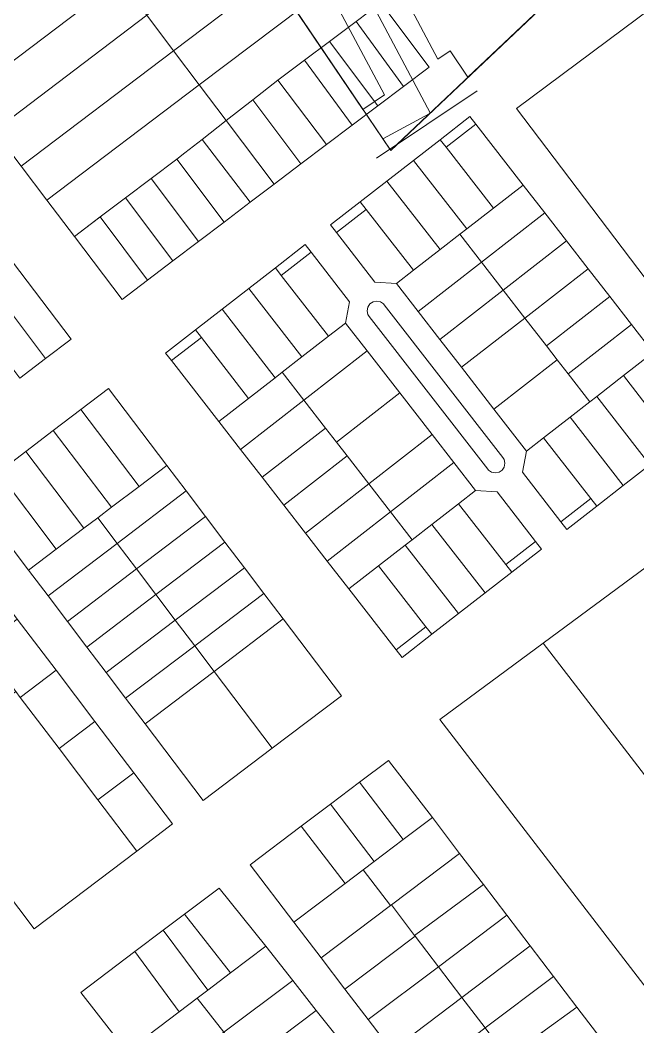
# Model space of a CAD drawing. Header units: metres. Extents: x 3873 to 16340, y -5213 to 3289.
# Drawn here: x 4514.8 to 4707.2, y 1543.7 to 1857.1 of the extents above; entities that cross this region are included whole.
import ezdxf

# ---------------------------------------------------------------- set-up
doc = ezdxf.new("R2010")
doc.units = ezdxf.units.M
for name, color, linetype, lineweight, plot in [('CONTEXTO-MANZANAS', 8, 'Continuous', 0, False), ('CONTEXTO-PARCELAS', 9, 'Continuous', 0, False), ('LIMITE-INTERVENCION', 30, 'Continuous', 0, False), ('MANZANAS-PROPUESTAS', 33, 'Continuous', 0, False), ('SECTORES', 1, 'Continuous', 0, False), ('VIA-PRIMARIA', 1, 'Continuous', 0, False), ('VIA-SECUNDARIA', 8, 'Continuous', 0, False)]:
    doc.layers.add(name, color=color, linetype=linetype, lineweight=lineweight, plot=plot)

msp = doc.modelspace()

# ---------------------------------------------------------------- linework, layer by layer
at = {"layer": 'CONTEXTO-MANZANAS'}
for points in [[(4627.13, 1862.44), (4642.13, 1842.44), (4634.16, 1836.41), (4626.16, 1830.38), (4618.19, 1824.35), (4610.22, 1818.32), (4602.22, 1812.29), (4593.88, 1805.98), (4586.44, 1800.35), (4578.32, 1794.19), (4570.35, 1788.16), (4562.38, 1782.13), (4554.41, 1776.1), (4546.53, 1770.13), (4531.72, 1789.66), (4523.13, 1801.01), (4515.1, 1811.63), (4506.75, 1822.63), (4498.38, 1833.69), (4489.25, 1845.76), (4474.25, 1865.51)], [(4710.92, 1718.62), (4702.63, 1712.18), (4694.34, 1705.74), (4685.06, 1698.53), (4683.22, 1700.9), (4671.26, 1716.3), (4672.45, 1722.92), (4662.32, 1735.95), (4652.2, 1748.98), (4645.45, 1757.67), (4638.71, 1766.36), (4631.96, 1775.04), (4625.25, 1775.53), (4613.28, 1790.93), (4611.44, 1793.3), (4620.72, 1800.51), (4629.01, 1806.95), (4637.31, 1813.39), (4645.6, 1819.83), (4654.88, 1827.04), (4656.72, 1824.67), (4671.44, 1805.72), (4678.19, 1797.03), (4684.94, 1788.34), (4691.68, 1779.65), (4698.43, 1770.97), (4705.18, 1762.28), (4711.93, 1753.59)], [(4603.54, 1787.17), (4605.39, 1784.79), (4617.35, 1769.4), (4616.16, 1762.77), (4622.9, 1754.09), (4633.03, 1741.06), (4643.15, 1728.03), (4649.9, 1719.34), (4656.64, 1710.65), (4663.36, 1710.17), (4675.32, 1694.77), (4677.16, 1692.4), (4667.88, 1685.19), (4659.59, 1678.75), (4651.3, 1672.31), (4643, 1665.86), (4633.72, 1658.66), (4631.88, 1661.03), (4617.16, 1679.98), (4610.41, 1688.67), (4603.67, 1697.35), (4596.92, 1706.04), (4590.17, 1714.73), (4583.42, 1723.41), (4576.67, 1732.1), (4561.95, 1751.05), (4560.11, 1753.42), (4569.39, 1760.63), (4577.68, 1767.07), (4585.97, 1773.51), (4594.27, 1779.96), (4603.54, 1787.17)], [(4512.47, 1781.79), (4530.69, 1757.73), (4522.72, 1751.69), (4514.75, 1745.63)], [(4628.21, 1768.46), (4665.14, 1720.92), (4665.53, 1720.25), (4665.77, 1719.1), (4665.52, 1717.89), (4664.89, 1716.96), (4663.94, 1716.32), (4662.78, 1716.08), (4661.61, 1716.31), (4660.61, 1716.99), (4660.39, 1717.23), (4623.46, 1764.78), (4623.07, 1765.46), (4622.84, 1766.59), (4623.06, 1767.75), (4623.7, 1768.73), (4624.71, 1769.4), (4625.86, 1769.62), (4626.97, 1769.4), (4627.95, 1768.74), (4628.21, 1768.46)], [(4542.34, 1742.35), (4560.47, 1718.45), (4566.51, 1710.48), (4572.55, 1702.51), (4578.59, 1694.54), (4584.63, 1686.57), (4590.68, 1678.6), (4596.72, 1670.63), (4614.84, 1646.73), (4593.33, 1630.42), (4571.81, 1614.1), (4553.69, 1638.01), (4547.65, 1645.98), (4541.6, 1653.95), (4535.56, 1661.91), (4529.52, 1669.88), (4523.48, 1677.85), (4517.44, 1685.82), (4499.31, 1709.73), (4507.92, 1716.25), (4516.53, 1722.78), (4525.13, 1729.3), (4533.74, 1735.83), (4542.34, 1742.35)], [(4677.66, 1663.1), (4709.81, 1686.91), (4719.32, 1694.23), (4741.51, 1711.31), (4759.81, 1687.54), (4767.13, 1678.03), (4774.45, 1668.52), (4781.77, 1659.01), (4789.08, 1649.5), (4796.4, 1639.99), (4814.7, 1616.22), (4792.51, 1599.14), (4783.01, 1591.82), (4750.88, 1568.01), (4718.72, 1544.23), (4645.5, 1639.32), (4677.66, 1663.1)], [(4489.75, 1702.48), (4501.83, 1686.54), (4513.92, 1670.6), (4526, 1654.67), (4538.08, 1638.73), (4550.17, 1622.79), (4562.25, 1606.85), (4551.1, 1598.38), (4519.22, 1574.23), (4481.5, 1623.98), (4446.72, 1669.85), (4478.59, 1694.02), (4489.75, 1702.48)], [(4611.41, 1612.98), (4620.47, 1619.79), (4629.53, 1626.63), (4643.16, 1608.79), (4651.66, 1597.63), (4659.07, 1587.95), (4666.35, 1578.41), (4673.63, 1568.88), (4680.91, 1559.32), (4688.19, 1549.79), (4702.75, 1530.73)], [(4630.5, 1536.35), (4623.22, 1545.91), (4615.94, 1555.45), (4608.53, 1565.13), (4600.03, 1576.29), (4586.41, 1594.13), (4602.35, 1606.13), (4611.41, 1612.98)], [(4559.38, 1573.76), (4566.03, 1578.76), (4576.82, 1586.88), (4591.28, 1568.79), (4599.69, 1558.07), (4606.97, 1548.79), (4614.5, 1539.45)], [(4548.07, 1536.04), (4533.69, 1554.38), (4550.53, 1567.1), (4559.38, 1573.76)]]:
    msp.add_lwpolyline(points, dxfattribs=at)
at = {"layer": 'CONTEXTO-PARCELAS'}
for points in [[(5433.14, 1255.28), (5367.5, 1248.71), (5355.98, 1237.96), (5237.54, 1399.27), (5138.81, 1529.45), (4985.3, 1413.03), (4669.36, 1829.58), (4872.95, 1981.11), (5433.14, 1255.28)], [(5433.14, 1255.28), (5367.5, 1248.71), (5355.98, 1237.96), (5237.54, 1399.27), (5138.81, 1529.45), (4985.3, 1413.03), (4669.36, 1829.58), (4872.95, 1981.11), (5433.14, 1255.28)], [(5433.14, 1255.28), (5367.5, 1248.71), (5355.98, 1237.96), (5237.54, 1399.27), (5138.81, 1529.45), (4985.3, 1413.03), (4669.36, 1829.58), (4872.95, 1981.11), (5433.14, 1255.28)], [(4562.57, 1847.54), (4554.22, 1858.57), (4602.6, 1895.16), (4610.88, 1884.1), (4562.57, 1847.54)], [(4562.57, 1847.54), (4554.22, 1858.57), (4602.6, 1895.16), (4610.88, 1884.1), (4562.57, 1847.54)], [(4562.57, 1847.54), (4610.88, 1884.1), (4618.88, 1873.44), (4570.6, 1836.91), (4562.57, 1847.54)], [(4562.57, 1847.54), (4610.88, 1884.1), (4618.88, 1873.44), (4570.6, 1836.91), (4562.57, 1847.54)], [(4562.57, 1847.54), (4610.88, 1884.1), (4618.88, 1873.44), (4570.6, 1836.91), (4562.57, 1847.54)], [(4505.28, 1857.69), (4513.28, 1863.66), (4521.19, 1869.66), (4528.85, 1876.01), (4536.6, 1881.85), (4545.88, 1869.57), (4498.38, 1833.69), (4489.25, 1845.76), (4497.28, 1851.73), (4505.28, 1857.69)], [(4505.28, 1857.69), (4513.28, 1863.66), (4521.19, 1869.66), (4528.85, 1876.01), (4536.6, 1881.85), (4545.88, 1869.57), (4498.38, 1833.69), (4489.25, 1845.76), (4497.28, 1851.73), (4505.28, 1857.69)], [(4618.88, 1873.44), (4627.13, 1862.44), (4619.41, 1856.66), (4611.13, 1850.44), (4603.32, 1844.6), (4595.07, 1838.41), (4587.22, 1832.29), (4578.97, 1825.82), (4570.6, 1836.91), (4618.88, 1873.44)], [(4618.88, 1873.44), (4627.13, 1862.44), (4619.41, 1856.66), (4611.13, 1850.44), (4603.32, 1844.6), (4595.07, 1838.41), (4587.22, 1832.29), (4578.97, 1825.82), (4570.6, 1836.91), (4618.88, 1873.44)], [(4506.75, 1822.63), (4498.38, 1833.69), (4545.88, 1869.57), (4554.22, 1858.57), (4506.75, 1822.63)], [(4506.75, 1822.63), (4498.38, 1833.69), (4545.88, 1869.57), (4554.22, 1858.57), (4506.75, 1822.63)], [(4619.41, 1856.66), (4627.13, 1862.44), (4642.13, 1842.44), (4634.16, 1836.41), (4619.41, 1856.66)], [(4619.41, 1856.66), (4627.13, 1862.44), (4642.13, 1842.44), (4634.16, 1836.41), (4619.41, 1856.66)], [(4515.1, 1811.63), (4506.75, 1822.63), (4554.22, 1858.57), (4562.57, 1847.54), (4515.1, 1811.63)], [(4515.1, 1811.63), (4506.75, 1822.63), (4554.22, 1858.57), (4562.57, 1847.54), (4515.1, 1811.63)], [(4626.16, 1830.38), (4611.13, 1850.44), (4619.41, 1856.66), (4634.16, 1836.41), (4626.16, 1830.38)], [(4626.16, 1830.38), (4611.13, 1850.44), (4619.41, 1856.66), (4634.16, 1836.41), (4626.16, 1830.38)], [(4626.16, 1830.38), (4611.13, 1850.44), (4619.41, 1856.66), (4634.16, 1836.41), (4626.16, 1830.38)], [(4618.19, 1824.35), (4603.32, 1844.6), (4611.13, 1850.44), (4626.16, 1830.38), (4618.19, 1824.35)], [(4618.19, 1824.35), (4603.32, 1844.6), (4611.13, 1850.44), (4626.16, 1830.38), (4618.19, 1824.35)], [(4618.19, 1824.35), (4603.32, 1844.6), (4611.13, 1850.44), (4626.16, 1830.38), (4618.19, 1824.35)], [(4523.13, 1801.01), (4515.1, 1811.63), (4562.57, 1847.54), (4570.6, 1836.91), (4523.13, 1801.01)], [(4523.13, 1801.01), (4515.1, 1811.63), (4562.57, 1847.54), (4570.6, 1836.91), (4523.13, 1801.01)], [(4523.13, 1801.01), (4515.1, 1811.63), (4562.57, 1847.54), (4570.6, 1836.91), (4523.13, 1801.01)], [(4595.07, 1838.41), (4603.32, 1844.6), (4618.19, 1824.35), (4610.22, 1818.32), (4595.07, 1838.41)], [(4595.07, 1838.41), (4603.32, 1844.6), (4618.19, 1824.35), (4610.22, 1818.32), (4595.07, 1838.41)], [(4566.13, 1815.76), (4563.6, 1813.82), (4555.63, 1807.79), (4547.66, 1801.73), (4540.97, 1796.76), (4531.72, 1789.66), (4523.13, 1801.01), (4570.6, 1836.91), (4578.97, 1825.82), (4571.5, 1819.94), (4566.13, 1815.76)], [(4566.13, 1815.76), (4563.6, 1813.82), (4555.63, 1807.79), (4547.66, 1801.73), (4540.97, 1796.76), (4531.72, 1789.66), (4523.13, 1801.01), (4570.6, 1836.91), (4578.97, 1825.82), (4571.5, 1819.94), (4566.13, 1815.76)], [(4566.13, 1815.76), (4563.6, 1813.82), (4555.63, 1807.79), (4547.66, 1801.73), (4540.97, 1796.76), (4531.72, 1789.66), (4523.13, 1801.01), (4570.6, 1836.91), (4578.97, 1825.82), (4571.5, 1819.94), (4566.13, 1815.76)], [(4587.22, 1832.29), (4595.07, 1838.41), (4610.22, 1818.32), (4602.22, 1812.29), (4587.22, 1832.29)], [(4587.22, 1832.29), (4595.07, 1838.41), (4610.22, 1818.32), (4602.22, 1812.29), (4587.22, 1832.29)], [(4578.97, 1825.82), (4587.22, 1832.29), (4602.22, 1812.29), (4593.88, 1805.98), (4578.97, 1825.82)], [(4578.97, 1825.82), (4587.22, 1832.29), (4602.22, 1812.29), (4593.88, 1805.98), (4578.97, 1825.82)], [(4586.44, 1800.35), (4571.5, 1819.94), (4578.97, 1825.82), (4593.88, 1805.98), (4586.44, 1800.35)], [(4586.44, 1800.35), (4571.5, 1819.94), (4578.97, 1825.82), (4593.88, 1805.98), (4586.44, 1800.35)], [(4671.44, 1805.72), (4662.16, 1798.51), (4647.44, 1817.46), (4656.72, 1824.67), (4671.44, 1805.72)], [(4671.44, 1805.72), (4662.16, 1798.51), (4647.44, 1817.46), (4656.72, 1824.67), (4671.44, 1805.72)], [(4578.32, 1794.19), (4563.6, 1813.82), (4566.13, 1815.76), (4571.5, 1819.94), (4586.44, 1800.35), (4578.32, 1794.19)], [(4578.32, 1794.19), (4563.6, 1813.82), (4566.13, 1815.76), (4571.5, 1819.94), (4586.44, 1800.35), (4578.32, 1794.19)], [(4578.32, 1794.19), (4563.6, 1813.82), (4566.13, 1815.76), (4571.5, 1819.94), (4586.44, 1800.35), (4578.32, 1794.19)], [(4645.6, 1819.83), (4647.44, 1817.46), (4662.16, 1798.51), (4653.87, 1792.07), (4637.31, 1813.39), (4645.6, 1819.83)], [(4645.6, 1819.83), (4647.44, 1817.46), (4662.16, 1798.51), (4653.87, 1792.07), (4637.31, 1813.39), (4645.6, 1819.83)], [(4555.63, 1807.79), (4563.6, 1813.82), (4578.32, 1794.19), (4570.35, 1788.16), (4555.63, 1807.79)], [(4555.63, 1807.79), (4563.6, 1813.82), (4578.32, 1794.19), (4570.35, 1788.16), (4555.63, 1807.79)], [(4637.31, 1813.39), (4653.87, 1792.07), (4651.7, 1790.38), (4645.58, 1785.63), (4629.01, 1806.95), (4637.31, 1813.39)], [(4637.31, 1813.39), (4653.87, 1792.07), (4651.7, 1790.38), (4645.58, 1785.63), (4629.01, 1806.95), (4637.31, 1813.39)], [(4637.31, 1813.39), (4653.87, 1792.07), (4651.7, 1790.38), (4645.58, 1785.63), (4629.01, 1806.95), (4637.31, 1813.39)], [(4547.66, 1801.73), (4555.63, 1807.79), (4570.35, 1788.16), (4562.38, 1782.13), (4547.66, 1801.73)], [(4547.66, 1801.73), (4555.63, 1807.79), (4570.35, 1788.16), (4562.38, 1782.13), (4547.66, 1801.73)], [(4547.66, 1801.73), (4555.63, 1807.79), (4570.35, 1788.16), (4562.38, 1782.13), (4547.66, 1801.73)], [(4629.01, 1806.95), (4645.58, 1785.63), (4637.29, 1779.18), (4622.56, 1798.14), (4620.72, 1800.51), (4629.01, 1806.95)], [(4629.01, 1806.95), (4645.58, 1785.63), (4637.29, 1779.18), (4622.56, 1798.14), (4620.72, 1800.51), (4629.01, 1806.95)], [(4629.01, 1806.95), (4645.58, 1785.63), (4637.29, 1779.18), (4622.56, 1798.14), (4620.72, 1800.51), (4629.01, 1806.95)], [(4678.19, 1797.03), (4658.45, 1781.69), (4651.7, 1790.38), (4653.87, 1792.07), (4662.16, 1798.51), (4671.44, 1805.72), (4678.19, 1797.03)], [(4678.19, 1797.03), (4658.45, 1781.69), (4651.7, 1790.38), (4653.87, 1792.07), (4662.16, 1798.51), (4671.44, 1805.72), (4678.19, 1797.03)], [(4539.75, 1795.82), (4547.66, 1801.73), (4562.38, 1782.13), (4554.41, 1776.1), (4539.75, 1795.82)], [(4539.75, 1795.82), (4547.66, 1801.73), (4562.38, 1782.13), (4554.41, 1776.1), (4539.75, 1795.82)], [(4531.72, 1789.66), (4539.75, 1795.82), (4554.41, 1776.1), (4546.53, 1770.13), (4531.72, 1789.66)], [(4531.72, 1789.66), (4539.75, 1795.82), (4554.41, 1776.1), (4546.53, 1770.13), (4531.72, 1789.66)], [(4531.72, 1789.66), (4539.75, 1795.82), (4554.41, 1776.1), (4546.53, 1770.13), (4531.72, 1789.66)], [(4613.28, 1790.93), (4622.56, 1798.14), (4637.29, 1779.18), (4631.96, 1775.04), (4625.25, 1775.53), (4613.28, 1790.93)], [(4613.28, 1790.93), (4622.56, 1798.14), (4637.29, 1779.18), (4631.96, 1775.04), (4625.25, 1775.53), (4613.28, 1790.93)], [(4684.94, 1788.34), (4665.2, 1773.01), (4658.45, 1781.69), (4678.19, 1797.03), (4684.94, 1788.34)], [(4684.94, 1788.34), (4665.2, 1773.01), (4658.45, 1781.69), (4678.19, 1797.03), (4684.94, 1788.34)], [(4651.7, 1790.38), (4658.45, 1781.69), (4638.71, 1766.36), (4631.96, 1775.04), (4637.29, 1779.18), (4645.58, 1785.63), (4651.7, 1790.38)], [(4651.7, 1790.38), (4658.45, 1781.69), (4638.71, 1766.36), (4631.96, 1775.04), (4637.29, 1779.18), (4645.58, 1785.63), (4651.7, 1790.38)], [(4691.68, 1779.65), (4671.94, 1764.32), (4665.2, 1773.01), (4684.94, 1788.34), (4691.68, 1779.65)], [(4691.68, 1779.65), (4671.94, 1764.32), (4665.2, 1773.01), (4684.94, 1788.34), (4691.68, 1779.65)], [(4616.16, 1762.77), (4610.83, 1758.63), (4596.11, 1777.59), (4605.39, 1784.79), (4617.35, 1769.4), (4616.16, 1762.77)], [(4616.16, 1762.77), (4610.83, 1758.63), (4596.11, 1777.59), (4605.39, 1784.79), (4617.35, 1769.4), (4616.16, 1762.77)], [(4616.16, 1762.77), (4610.83, 1758.63), (4596.11, 1777.59), (4605.39, 1784.79), (4617.35, 1769.4), (4616.16, 1762.77)], [(4522.72, 1751.69), (4504.5, 1775.76), (4512.47, 1781.79), (4530.69, 1757.73), (4522.72, 1751.69)], [(4522.72, 1751.69), (4504.5, 1775.76), (4512.47, 1781.79), (4530.69, 1757.73), (4522.72, 1751.69)], [(4658.45, 1781.69), (4665.2, 1773.01), (4645.45, 1757.67), (4638.71, 1766.36), (4658.45, 1781.69)], [(4658.45, 1781.69), (4665.2, 1773.01), (4645.45, 1757.67), (4638.71, 1766.36), (4658.45, 1781.69)], [(4594.27, 1779.96), (4596.11, 1777.59), (4610.83, 1758.63), (4602.54, 1752.19), (4585.97, 1773.51), (4594.27, 1779.96)], [(4594.27, 1779.96), (4596.11, 1777.59), (4610.83, 1758.63), (4602.54, 1752.19), (4585.97, 1773.51), (4594.27, 1779.96)], [(4594.27, 1779.96), (4596.11, 1777.59), (4610.83, 1758.63), (4602.54, 1752.19), (4585.97, 1773.51), (4594.27, 1779.96)], [(4698.43, 1770.97), (4678.69, 1755.63), (4671.94, 1764.32), (4691.68, 1779.65), (4698.43, 1770.97)], [(4698.43, 1770.97), (4678.69, 1755.63), (4671.94, 1764.32), (4691.68, 1779.65), (4698.43, 1770.97)], [(4698.43, 1770.97), (4678.69, 1755.63), (4671.94, 1764.32), (4691.68, 1779.65), (4698.43, 1770.97)], [(4514.75, 1745.63), (4496.5, 1769.69), (4504.5, 1775.76), (4522.72, 1751.69), (4514.75, 1745.63)], [(4514.75, 1745.63), (4496.5, 1769.69), (4504.5, 1775.76), (4522.72, 1751.69), (4514.75, 1745.63)], [(4585.97, 1773.51), (4602.54, 1752.19), (4596.42, 1747.44), (4594.24, 1745.75), (4577.68, 1767.07), (4585.97, 1773.51)], [(4585.97, 1773.51), (4602.54, 1752.19), (4596.42, 1747.44), (4594.24, 1745.75), (4577.68, 1767.07), (4585.97, 1773.51)], [(4665.2, 1773.01), (4671.94, 1764.32), (4652.2, 1748.98), (4645.45, 1757.67), (4665.2, 1773.01)], [(4665.2, 1773.01), (4671.94, 1764.32), (4652.2, 1748.98), (4645.45, 1757.67), (4665.2, 1773.01)], [(4665.2, 1773.01), (4671.94, 1764.32), (4652.2, 1748.98), (4645.45, 1757.67), (4665.2, 1773.01)], [(4705.18, 1762.28), (4685.44, 1746.94), (4682.07, 1751.29), (4678.69, 1755.63), (4698.43, 1770.97), (4705.18, 1762.28)], [(4705.18, 1762.28), (4685.44, 1746.94), (4682.07, 1751.29), (4678.69, 1755.63), (4698.43, 1770.97), (4705.18, 1762.28)], [(4577.68, 1767.07), (4594.24, 1745.75), (4585.95, 1739.31), (4571.23, 1758.26), (4569.39, 1760.63), (4577.68, 1767.07)], [(4577.68, 1767.07), (4594.24, 1745.75), (4585.95, 1739.31), (4571.23, 1758.26), (4569.39, 1760.63), (4577.68, 1767.07)], [(4577.68, 1767.07), (4594.24, 1745.75), (4585.95, 1739.31), (4571.23, 1758.26), (4569.39, 1760.63), (4577.68, 1767.07)], [(4622.9, 1754.09), (4603.16, 1738.75), (4596.42, 1747.44), (4602.54, 1752.19), (4610.83, 1758.63), (4616.16, 1762.77), (4622.9, 1754.09)], [(4622.9, 1754.09), (4603.16, 1738.75), (4596.42, 1747.44), (4602.54, 1752.19), (4610.83, 1758.63), (4616.16, 1762.77), (4622.9, 1754.09)], [(4622.9, 1754.09), (4603.16, 1738.75), (4596.42, 1747.44), (4602.54, 1752.19), (4610.83, 1758.63), (4616.16, 1762.77), (4622.9, 1754.09)], [(4682.07, 1751.29), (4662.32, 1735.95), (4652.2, 1748.98), (4671.94, 1764.32), (4678.69, 1755.63), (4682.07, 1751.29)], [(4682.07, 1751.29), (4662.32, 1735.95), (4652.2, 1748.98), (4671.94, 1764.32), (4678.69, 1755.63), (4682.07, 1751.29)], [(4711.93, 1753.59), (4702.65, 1746.39), (4694.36, 1739.94), (4692.19, 1738.26), (4685.44, 1746.94), (4705.18, 1762.28), (4711.93, 1753.59)], [(4711.93, 1753.59), (4702.65, 1746.39), (4694.36, 1739.94), (4692.19, 1738.26), (4685.44, 1746.94), (4705.18, 1762.28), (4711.93, 1753.59)], [(4561.95, 1751.05), (4571.23, 1758.26), (4585.95, 1739.31), (4576.67, 1732.1), (4561.95, 1751.05)], [(4561.95, 1751.05), (4571.23, 1758.26), (4585.95, 1739.31), (4576.67, 1732.1), (4561.95, 1751.05)], [(4633.03, 1741.06), (4613.28, 1725.72), (4609.91, 1730.06), (4603.16, 1738.75), (4622.9, 1754.09), (4633.03, 1741.06)], [(4633.03, 1741.06), (4613.28, 1725.72), (4609.91, 1730.06), (4603.16, 1738.75), (4622.9, 1754.09), (4633.03, 1741.06)], [(4726.65, 1734.64), (4717.37, 1727.43), (4702.65, 1746.39), (4711.93, 1753.59), (4726.65, 1734.64)], [(4726.65, 1734.64), (4717.37, 1727.43), (4702.65, 1746.39), (4711.93, 1753.59), (4726.65, 1734.64)], [(4726.65, 1734.64), (4717.37, 1727.43), (4702.65, 1746.39), (4711.93, 1753.59), (4726.65, 1734.64)], [(4672.45, 1722.92), (4662.32, 1735.95), (4682.07, 1751.29), (4685.44, 1746.94), (4692.19, 1738.26), (4686.07, 1733.5), (4677.78, 1727.06), (4672.45, 1722.92)], [(4672.45, 1722.92), (4662.32, 1735.95), (4682.07, 1751.29), (4685.44, 1746.94), (4692.19, 1738.26), (4686.07, 1733.5), (4677.78, 1727.06), (4672.45, 1722.92)], [(4596.42, 1747.44), (4603.16, 1738.75), (4583.42, 1723.41), (4576.67, 1732.1), (4585.95, 1739.31), (4594.24, 1745.75), (4596.42, 1747.44)], [(4596.42, 1747.44), (4603.16, 1738.75), (4583.42, 1723.41), (4576.67, 1732.1), (4585.95, 1739.31), (4594.24, 1745.75), (4596.42, 1747.44)], [(4596.42, 1747.44), (4603.16, 1738.75), (4583.42, 1723.41), (4576.67, 1732.1), (4585.95, 1739.31), (4594.24, 1745.75), (4596.42, 1747.44)], [(4710.92, 1718.62), (4694.36, 1739.94), (4702.65, 1746.39), (4717.37, 1727.43), (4719.21, 1725.06), (4710.92, 1718.62)], [(4710.92, 1718.62), (4694.36, 1739.94), (4702.65, 1746.39), (4717.37, 1727.43), (4719.21, 1725.06), (4710.92, 1718.62)], [(4710.92, 1718.62), (4694.36, 1739.94), (4702.65, 1746.39), (4717.37, 1727.43), (4719.21, 1725.06), (4710.92, 1718.62)], [(4542.34, 1742.35), (4560.47, 1718.45), (4551.86, 1711.92), (4533.74, 1735.83), (4542.34, 1742.35)], [(4542.34, 1742.35), (4560.47, 1718.45), (4551.86, 1711.92), (4533.74, 1735.83), (4542.34, 1742.35)], [(4643.15, 1728.03), (4623.41, 1712.69), (4616.66, 1721.38), (4613.28, 1725.72), (4633.03, 1741.06), (4643.15, 1728.03)], [(4643.15, 1728.03), (4623.41, 1712.69), (4616.66, 1721.38), (4613.28, 1725.72), (4633.03, 1741.06), (4643.15, 1728.03)], [(4643.15, 1728.03), (4623.41, 1712.69), (4616.66, 1721.38), (4613.28, 1725.72), (4633.03, 1741.06), (4643.15, 1728.03)], [(4702.63, 1712.18), (4686.07, 1733.5), (4692.19, 1738.26), (4694.36, 1739.94), (4710.92, 1718.62), (4702.63, 1712.18)], [(4702.63, 1712.18), (4686.07, 1733.5), (4692.19, 1738.26), (4694.36, 1739.94), (4710.92, 1718.62), (4702.63, 1712.18)], [(4702.63, 1712.18), (4686.07, 1733.5), (4692.19, 1738.26), (4694.36, 1739.94), (4710.92, 1718.62), (4702.63, 1712.18)], [(4603.16, 1738.75), (4609.91, 1730.06), (4590.17, 1714.73), (4583.42, 1723.41), (4603.16, 1738.75)], [(4603.16, 1738.75), (4609.91, 1730.06), (4590.17, 1714.73), (4583.42, 1723.41), (4603.16, 1738.75)], [(4603.16, 1738.75), (4609.91, 1730.06), (4590.17, 1714.73), (4583.42, 1723.41), (4603.16, 1738.75)], [(4533.74, 1735.83), (4551.86, 1711.92), (4543.26, 1705.4), (4525.13, 1729.3), (4533.74, 1735.83)], [(4533.74, 1735.83), (4551.86, 1711.92), (4543.26, 1705.4), (4525.13, 1729.3), (4533.74, 1735.83)], [(4694.34, 1705.74), (4692.5, 1708.11), (4677.78, 1727.06), (4686.07, 1733.5), (4702.63, 1712.18), (4694.34, 1705.74)], [(4694.34, 1705.74), (4692.5, 1708.11), (4677.78, 1727.06), (4686.07, 1733.5), (4702.63, 1712.18), (4694.34, 1705.74)], [(4590.17, 1714.73), (4609.91, 1730.06), (4613.28, 1725.72), (4616.66, 1721.38), (4596.92, 1706.04), (4590.17, 1714.73)], [(4590.17, 1714.73), (4609.91, 1730.06), (4613.28, 1725.72), (4616.66, 1721.38), (4596.92, 1706.04), (4590.17, 1714.73)], [(4590.17, 1714.73), (4609.91, 1730.06), (4613.28, 1725.72), (4616.66, 1721.38), (4596.92, 1706.04), (4590.17, 1714.73)], [(4525.13, 1729.3), (4543.26, 1705.4), (4538.95, 1702.13), (4534.65, 1698.87), (4516.53, 1722.78), (4525.13, 1729.3)], [(4525.13, 1729.3), (4543.26, 1705.4), (4538.95, 1702.13), (4534.65, 1698.87), (4516.53, 1722.78), (4525.13, 1729.3)], [(4649.9, 1719.34), (4630.15, 1704), (4623.41, 1712.69), (4643.15, 1728.03), (4649.9, 1719.34)], [(4649.9, 1719.34), (4630.15, 1704), (4623.41, 1712.69), (4643.15, 1728.03), (4649.9, 1719.34)], [(4692.5, 1708.11), (4683.22, 1700.9), (4671.26, 1716.3), (4672.45, 1722.92), (4677.78, 1727.06), (4692.5, 1708.11)], [(4692.5, 1708.11), (4683.22, 1700.9), (4671.26, 1716.3), (4672.45, 1722.92), (4677.78, 1727.06), (4692.5, 1708.11)], [(4692.5, 1708.11), (4683.22, 1700.9), (4671.26, 1716.3), (4672.45, 1722.92), (4677.78, 1727.06), (4692.5, 1708.11)], [(4516.53, 1722.78), (4534.65, 1698.87), (4526.04, 1692.35), (4507.92, 1716.25), (4516.53, 1722.78)], [(4516.53, 1722.78), (4534.65, 1698.87), (4526.04, 1692.35), (4507.92, 1716.25), (4516.53, 1722.78)], [(4596.92, 1706.04), (4616.66, 1721.38), (4623.41, 1712.69), (4603.67, 1697.35), (4596.92, 1706.04)], [(4596.92, 1706.04), (4616.66, 1721.38), (4623.41, 1712.69), (4603.67, 1697.35), (4596.92, 1706.04)], [(4596.92, 1706.04), (4616.66, 1721.38), (4623.41, 1712.69), (4603.67, 1697.35), (4596.92, 1706.04)], [(4566.51, 1710.48), (4544.99, 1694.16), (4538.95, 1702.13), (4543.26, 1705.4), (4551.86, 1711.92), (4560.47, 1718.45), (4566.51, 1710.48)], [(4566.51, 1710.48), (4544.99, 1694.16), (4538.95, 1702.13), (4543.26, 1705.4), (4551.86, 1711.92), (4560.47, 1718.45), (4566.51, 1710.48)], [(4656.64, 1710.65), (4651.31, 1706.51), (4643.02, 1700.07), (4636.9, 1695.32), (4630.15, 1704), (4649.9, 1719.34), (4656.64, 1710.65)], [(4656.64, 1710.65), (4651.31, 1706.51), (4643.02, 1700.07), (4636.9, 1695.32), (4630.15, 1704), (4649.9, 1719.34), (4656.64, 1710.65)], [(4656.64, 1710.65), (4651.31, 1706.51), (4643.02, 1700.07), (4636.9, 1695.32), (4630.15, 1704), (4649.9, 1719.34), (4656.64, 1710.65)], [(4507.92, 1716.25), (4526.04, 1692.35), (4517.44, 1685.82), (4499.31, 1709.73), (4507.92, 1716.25)], [(4507.92, 1716.25), (4526.04, 1692.35), (4517.44, 1685.82), (4499.31, 1709.73), (4507.92, 1716.25)], [(4603.67, 1697.35), (4623.41, 1712.69), (4630.15, 1704), (4610.41, 1688.67), (4603.67, 1697.35)], [(4603.67, 1697.35), (4623.41, 1712.69), (4630.15, 1704), (4610.41, 1688.67), (4603.67, 1697.35)], [(4603.67, 1697.35), (4623.41, 1712.69), (4630.15, 1704), (4610.41, 1688.67), (4603.67, 1697.35)], [(4572.55, 1702.51), (4551.04, 1686.2), (4544.99, 1694.16), (4566.51, 1710.48), (4572.55, 1702.51)], [(4572.55, 1702.51), (4551.04, 1686.2), (4544.99, 1694.16), (4566.51, 1710.48), (4572.55, 1702.51)], [(4675.32, 1694.77), (4666.04, 1687.56), (4651.31, 1706.51), (4656.64, 1710.65), (4663.36, 1710.17), (4675.32, 1694.77)], [(4675.32, 1694.77), (4666.04, 1687.56), (4651.31, 1706.51), (4656.64, 1710.65), (4663.36, 1710.17), (4675.32, 1694.77)], [(4659.59, 1678.75), (4643.02, 1700.07), (4651.31, 1706.51), (4666.04, 1687.56), (4667.88, 1685.19), (4659.59, 1678.75)], [(4659.59, 1678.75), (4643.02, 1700.07), (4651.31, 1706.51), (4666.04, 1687.56), (4667.88, 1685.19), (4659.59, 1678.75)], [(4659.59, 1678.75), (4643.02, 1700.07), (4651.31, 1706.51), (4666.04, 1687.56), (4667.88, 1685.19), (4659.59, 1678.75)], [(4544.99, 1694.16), (4523.48, 1677.85), (4517.44, 1685.82), (4526.04, 1692.35), (4534.65, 1698.87), (4538.95, 1702.13), (4544.99, 1694.16)], [(4544.99, 1694.16), (4523.48, 1677.85), (4517.44, 1685.82), (4526.04, 1692.35), (4534.65, 1698.87), (4538.95, 1702.13), (4544.99, 1694.16)], [(4578.59, 1694.54), (4557.08, 1678.23), (4551.04, 1686.2), (4572.55, 1702.51), (4578.59, 1694.54)], [(4578.59, 1694.54), (4557.08, 1678.23), (4551.04, 1686.2), (4572.55, 1702.51), (4578.59, 1694.54)], [(4630.15, 1704), (4636.9, 1695.32), (4634.73, 1693.63), (4626.44, 1687.19), (4617.16, 1679.98), (4610.41, 1688.67), (4630.15, 1704)], [(4630.15, 1704), (4636.9, 1695.32), (4634.73, 1693.63), (4626.44, 1687.19), (4617.16, 1679.98), (4610.41, 1688.67), (4630.15, 1704)], [(4651.3, 1672.31), (4634.73, 1693.63), (4636.9, 1695.32), (4643.02, 1700.07), (4659.59, 1678.75), (4651.3, 1672.31)], [(4651.3, 1672.31), (4634.73, 1693.63), (4636.9, 1695.32), (4643.02, 1700.07), (4659.59, 1678.75), (4651.3, 1672.31)], [(4551.04, 1686.2), (4529.52, 1669.88), (4523.48, 1677.85), (4544.99, 1694.16), (4551.04, 1686.2)], [(4551.04, 1686.2), (4529.52, 1669.88), (4523.48, 1677.85), (4544.99, 1694.16), (4551.04, 1686.2)], [(4584.63, 1686.57), (4563.12, 1670.26), (4557.08, 1678.23), (4578.59, 1694.54), (4584.63, 1686.57)], [(4584.63, 1686.57), (4563.12, 1670.26), (4557.08, 1678.23), (4578.59, 1694.54), (4584.63, 1686.57)], [(4643, 1665.86), (4641.16, 1668.23), (4626.44, 1687.19), (4634.73, 1693.63), (4651.3, 1672.31), (4643, 1665.86)], [(4643, 1665.86), (4641.16, 1668.23), (4626.44, 1687.19), (4634.73, 1693.63), (4651.3, 1672.31), (4643, 1665.86)], [(4557.08, 1678.23), (4535.56, 1661.91), (4529.52, 1669.88), (4551.04, 1686.2), (4557.08, 1678.23)], [(4557.08, 1678.23), (4535.56, 1661.91), (4529.52, 1669.88), (4551.04, 1686.2), (4557.08, 1678.23)], [(4590.68, 1678.6), (4569.16, 1662.29), (4563.12, 1670.26), (4584.63, 1686.57), (4590.68, 1678.6)], [(4590.68, 1678.6), (4569.16, 1662.29), (4563.12, 1670.26), (4584.63, 1686.57), (4590.68, 1678.6)], [(4641.16, 1668.23), (4631.88, 1661.03), (4617.16, 1679.98), (4626.44, 1687.19), (4641.16, 1668.23)], [(4641.16, 1668.23), (4631.88, 1661.03), (4617.16, 1679.98), (4626.44, 1687.19), (4641.16, 1668.23)], [(4677.66, 1663.1), (4709.81, 1686.91), (4728.11, 1663.14), (4764.71, 1615.6), (4783.01, 1591.82), (4750.88, 1568.01), (4677.66, 1663.1)], [(4677.66, 1663.1), (4709.81, 1686.91), (4728.11, 1663.14), (4764.71, 1615.6), (4783.01, 1591.82), (4750.88, 1568.01), (4677.66, 1663.1)], [(4563.12, 1670.26), (4541.6, 1653.95), (4535.56, 1661.91), (4557.08, 1678.23), (4563.12, 1670.26)], [(4563.12, 1670.26), (4541.6, 1653.95), (4535.56, 1661.91), (4557.08, 1678.23), (4563.12, 1670.26)], [(4596.72, 1670.63), (4575.2, 1654.32), (4569.16, 1662.29), (4590.68, 1678.6), (4596.72, 1670.63)], [(4596.72, 1670.63), (4575.2, 1654.32), (4569.16, 1662.29), (4590.68, 1678.6), (4596.72, 1670.63)], [(4513.92, 1670.6), (4526, 1654.67), (4514.84, 1646.21), (4513.44, 1648.07), (4502.76, 1662.14), (4513.92, 1670.6)], [(4513.92, 1670.6), (4526, 1654.67), (4514.84, 1646.21), (4513.44, 1648.07), (4502.76, 1662.14), (4513.92, 1670.6)], [(4596.72, 1670.63), (4614.84, 1646.73), (4593.33, 1630.42), (4575.2, 1654.32), (4596.72, 1670.63)], [(4596.72, 1670.63), (4614.84, 1646.73), (4593.33, 1630.42), (4575.2, 1654.32), (4596.72, 1670.63)], [(4569.16, 1662.29), (4547.65, 1645.98), (4541.6, 1653.95), (4563.12, 1670.26), (4569.16, 1662.29)], [(4569.16, 1662.29), (4547.65, 1645.98), (4541.6, 1653.95), (4563.12, 1670.26), (4569.16, 1662.29)], [(4575.2, 1654.32), (4553.69, 1638.01), (4547.65, 1645.98), (4569.16, 1662.29), (4575.2, 1654.32)], [(4575.2, 1654.32), (4553.69, 1638.01), (4547.65, 1645.98), (4569.16, 1662.29), (4575.2, 1654.32)], [(4718.72, 1544.23), (4645.5, 1639.32), (4677.66, 1663.1), (4750.88, 1568.01), (4718.72, 1544.23)], [(4718.72, 1544.23), (4645.5, 1639.32), (4677.66, 1663.1), (4750.88, 1568.01), (4718.72, 1544.23)], [(4526, 1654.67), (4538.08, 1638.73), (4526.93, 1630.27), (4514.84, 1646.21), (4526, 1654.67)], [(4526, 1654.67), (4538.08, 1638.73), (4526.93, 1630.27), (4514.84, 1646.21), (4526, 1654.67)], [(4593.33, 1630.42), (4571.81, 1614.1), (4553.69, 1638.01), (4575.2, 1654.32), (4593.33, 1630.42)], [(4593.33, 1630.42), (4571.81, 1614.1), (4553.69, 1638.01), (4575.2, 1654.32), (4593.33, 1630.42)], [(4519.22, 1574.23), (4481.5, 1623.98), (4513.44, 1648.07), (4514.84, 1646.21), (4526.93, 1630.27), (4539.01, 1614.33), (4551.1, 1598.38), (4519.22, 1574.23)], [(4519.22, 1574.23), (4481.5, 1623.98), (4513.44, 1648.07), (4514.84, 1646.21), (4526.93, 1630.27), (4539.01, 1614.33), (4551.1, 1598.38), (4519.22, 1574.23)], [(4538.08, 1638.73), (4550.17, 1622.79), (4539.01, 1614.33), (4526.93, 1630.27), (4538.08, 1638.73)], [(4538.08, 1638.73), (4550.17, 1622.79), (4539.01, 1614.33), (4526.93, 1630.27), (4538.08, 1638.73)], [(4634.1, 1601.95), (4620.47, 1619.79), (4629.53, 1626.63), (4643.16, 1608.79), (4634.1, 1601.95)], [(4634.1, 1601.95), (4620.47, 1619.79), (4629.53, 1626.63), (4643.16, 1608.79), (4634.1, 1601.95)], [(4550.17, 1622.79), (4562.25, 1606.85), (4551.09, 1598.39), (4539.01, 1614.33), (4550.17, 1622.79)], [(4550.17, 1622.79), (4562.25, 1606.85), (4551.09, 1598.39), (4539.01, 1614.33), (4550.17, 1622.79)], [(4625.03, 1595.13), (4611.41, 1612.98), (4620.47, 1619.79), (4634.1, 1601.95), (4625.03, 1595.13)], [(4625.03, 1595.13), (4611.41, 1612.98), (4620.47, 1619.79), (4634.1, 1601.95), (4625.03, 1595.13)], [(4615.97, 1588.29), (4602.35, 1606.13), (4611.41, 1612.98), (4625.03, 1595.13), (4621.6, 1592.54), (4615.97, 1588.29)], [(4615.97, 1588.29), (4602.35, 1606.13), (4611.41, 1612.98), (4625.03, 1595.13), (4621.6, 1592.54), (4615.97, 1588.29)], [(4621.6, 1592.54), (4625.03, 1595.13), (4634.1, 1601.95), (4643.16, 1608.79), (4651.66, 1597.63), (4630.44, 1581.66), (4630.1, 1581.41), (4621.6, 1592.54)], [(4621.6, 1592.54), (4625.03, 1595.13), (4634.1, 1601.95), (4643.16, 1608.79), (4651.66, 1597.63), (4630.44, 1581.66), (4630.1, 1581.41), (4621.6, 1592.54)], [(4586.41, 1594.13), (4602.35, 1606.13), (4615.97, 1588.29), (4600.03, 1576.29), (4586.41, 1594.13)], [(4586.41, 1594.13), (4602.35, 1606.13), (4615.97, 1588.29), (4600.03, 1576.29), (4586.41, 1594.13)], [(4586.41, 1594.13), (4602.35, 1606.13), (4615.97, 1588.29), (4600.03, 1576.29), (4586.41, 1594.13)], [(4637.6, 1572.13), (4630.44, 1581.66), (4651.66, 1597.63), (4659.07, 1587.95), (4637.6, 1572.13)], [(4637.6, 1572.13), (4630.44, 1581.66), (4651.66, 1597.63), (4659.07, 1587.95), (4637.6, 1572.13)], [(4637.6, 1572.13), (4630.44, 1581.66), (4651.66, 1597.63), (4659.07, 1587.95), (4637.6, 1572.13)], [(4615.97, 1588.29), (4621.6, 1592.54), (4630.1, 1581.41), (4608.53, 1565.13), (4600.03, 1576.29), (4615.97, 1588.29)], [(4615.97, 1588.29), (4621.6, 1592.54), (4630.1, 1581.41), (4608.53, 1565.13), (4600.03, 1576.29), (4615.97, 1588.29)], [(4566.03, 1578.76), (4576.82, 1586.88), (4591.28, 1568.79), (4580.35, 1560.51), (4566.03, 1578.76)], [(4566.03, 1578.76), (4576.82, 1586.88), (4591.28, 1568.79), (4580.35, 1560.51), (4566.03, 1578.76)], [(4637.78, 1571.91), (4637.6, 1572.13), (4659.07, 1587.95), (4666.35, 1578.41), (4645.07, 1562.35), (4637.78, 1571.91)], [(4637.78, 1571.91), (4637.6, 1572.13), (4659.07, 1587.95), (4666.35, 1578.41), (4645.07, 1562.35), (4637.78, 1571.91)], [(4637.78, 1571.91), (4637.6, 1572.13), (4659.07, 1587.95), (4666.35, 1578.41), (4645.07, 1562.35), (4637.78, 1571.91)], [(4615.94, 1555.45), (4608.53, 1565.13), (4630.1, 1581.41), (4630.44, 1581.66), (4637.6, 1572.13), (4637.78, 1571.91), (4615.94, 1555.45)], [(4615.94, 1555.45), (4608.53, 1565.13), (4630.1, 1581.41), (4630.44, 1581.66), (4637.6, 1572.13), (4637.78, 1571.91), (4615.94, 1555.45)], [(4559.38, 1573.76), (4566.03, 1578.76), (4580.35, 1560.51), (4573.25, 1555.13), (4559.38, 1573.76)], [(4559.38, 1573.76), (4566.03, 1578.76), (4580.35, 1560.51), (4573.25, 1555.13), (4559.38, 1573.76)], [(4645.07, 1562.35), (4666.35, 1578.41), (4673.63, 1568.88), (4652.32, 1552.82), (4645.07, 1562.35)], [(4645.07, 1562.35), (4666.35, 1578.41), (4673.63, 1568.88), (4652.32, 1552.82), (4645.07, 1562.35)], [(4564.32, 1548.35), (4550.53, 1567.1), (4559.38, 1573.76), (4573.25, 1555.13), (4569.97, 1552.63), (4564.32, 1548.35)], [(4564.32, 1548.35), (4550.53, 1567.1), (4559.38, 1573.76), (4573.25, 1555.13), (4569.97, 1552.63), (4564.32, 1548.35)], [(4615.94, 1555.45), (4637.78, 1571.91), (4645.07, 1562.35), (4623.22, 1545.91), (4615.94, 1555.45)], [(4615.94, 1555.45), (4637.78, 1571.91), (4645.07, 1562.35), (4623.22, 1545.91), (4615.94, 1555.45)], [(4548.07, 1536.04), (4533.69, 1554.38), (4550.53, 1567.1), (4564.32, 1548.35), (4548.07, 1536.04)], [(4548.07, 1536.04), (4533.69, 1554.38), (4550.53, 1567.1), (4564.32, 1548.35), (4548.07, 1536.04)], [(4548.07, 1536.04), (4533.69, 1554.38), (4550.53, 1567.1), (4564.32, 1548.35), (4548.07, 1536.04)], [(4569.97, 1552.63), (4573.25, 1555.13), (4580.35, 1560.51), (4591.28, 1568.79), (4599.69, 1558.07), (4578.22, 1542.01), (4569.97, 1552.63)], [(4569.97, 1552.63), (4573.25, 1555.13), (4580.35, 1560.51), (4591.28, 1568.79), (4599.69, 1558.07), (4578.22, 1542.01), (4569.97, 1552.63)], [(4569.97, 1552.63), (4573.25, 1555.13), (4580.35, 1560.51), (4591.28, 1568.79), (4599.69, 1558.07), (4578.22, 1542.01), (4569.97, 1552.63)], [(4659.57, 1543.32), (4652.32, 1552.82), (4673.63, 1568.88), (4680.91, 1559.32), (4659.57, 1543.32)], [(4659.57, 1543.32), (4652.32, 1552.82), (4673.63, 1568.88), (4680.91, 1559.32), (4659.57, 1543.32)], [(4659.57, 1543.32), (4652.32, 1552.82), (4673.63, 1568.88), (4680.91, 1559.32), (4659.57, 1543.32)], [(4623.22, 1545.91), (4645.07, 1562.35), (4652.32, 1552.82), (4630.5, 1536.35), (4623.22, 1545.91)], [(4623.22, 1545.91), (4645.07, 1562.35), (4652.32, 1552.82), (4630.5, 1536.35), (4623.22, 1545.91)], [(4623.22, 1545.91), (4645.07, 1562.35), (4652.32, 1552.82), (4630.5, 1536.35), (4623.22, 1545.91)], [(4578.22, 1542.01), (4599.69, 1558.07), (4606.97, 1548.79), (4585.82, 1532.82), (4585.5, 1532.6), (4578.22, 1542.01)], [(4578.22, 1542.01), (4599.69, 1558.07), (4606.97, 1548.79), (4585.82, 1532.82), (4585.5, 1532.6), (4578.22, 1542.01)], [(4666.69, 1533.82), (4659.57, 1543.32), (4680.91, 1559.32), (4688.19, 1549.79), (4677.25, 1541.88), (4666.69, 1533.82)], [(4666.69, 1533.82), (4659.57, 1543.32), (4680.91, 1559.32), (4688.19, 1549.79), (4677.25, 1541.88), (4666.69, 1533.82)], [(4666.69, 1533.82), (4659.57, 1543.32), (4680.91, 1559.32), (4688.19, 1549.79), (4677.25, 1541.88), (4666.69, 1533.82)], [(4556.25, 1525.57), (4548.07, 1536.04), (4564.32, 1548.35), (4569.97, 1552.63), (4578.22, 1542.01), (4556.25, 1525.57)], [(4556.25, 1525.57), (4548.07, 1536.04), (4564.32, 1548.35), (4569.97, 1552.63), (4578.22, 1542.01), (4556.25, 1525.57)], [(4630.5, 1536.35), (4652.32, 1552.82), (4659.57, 1543.32), (4657.69, 1541.91), (4637.69, 1526.95), (4630.5, 1536.35)], [(4630.5, 1536.35), (4652.32, 1552.82), (4659.57, 1543.32), (4657.69, 1541.91), (4637.69, 1526.95), (4630.5, 1536.35)], [(4585.82, 1532.82), (4606.97, 1548.79), (4614.5, 1539.45), (4592.5, 1522.85), (4589.85, 1526.6), (4590.25, 1527.07), (4585.82, 1532.82)], [(4585.82, 1532.82), (4606.97, 1548.79), (4614.5, 1539.45), (4592.5, 1522.85), (4589.85, 1526.6), (4590.25, 1527.07), (4585.82, 1532.82)], [(4677.25, 1541.88), (4688.19, 1549.79), (4702.75, 1530.73), (4691.97, 1522.6), (4677.25, 1541.88)], [(4677.25, 1541.88), (4688.19, 1549.79), (4702.75, 1530.73), (4691.97, 1522.6), (4677.25, 1541.88)], [(4677.25, 1541.88), (4688.19, 1549.79), (4702.75, 1530.73), (4691.97, 1522.6), (4677.25, 1541.88)]]:
    msp.add_lwpolyline(points, dxfattribs=at)
at = {"layer": 'LIMITE-INTERVENCION'}
msp.add_lwpolyline([(4233, 2403), (5161, 2895), (5371.2, 2666.4), (5201.5, 2503.2), (5940, 1449), (5446.2, 1232.4), (4855.3, 2029.4), (4630.2, 1816.5), (4233, 2403)], close=True, dxfattribs=at)
at = {"layer": 'MANZANAS-PROPUESTAS'}
for points in [[(4648.72, 1847.5), (4644.92, 1844.95), (4600.71, 1928.1), (4687.24, 1974.11), (4723.01, 1906.83), (4729.19, 1910.12), (4654.25, 1839.25), (4648.72, 1847.5)], [(4583.05, 1918.71), (4628.22, 1833.76), (4621.54, 1829.28), (4566.82, 1910.08), (4583.05, 1918.71)]]:
    msp.add_lwpolyline(points, close=True, dxfattribs=at)
at = {"layer": 'SECTORES'}
msp.add_lwpolyline([(4630.2, 1816.5), (4629.95, 1816.86), (4233, 2403), (4589.1, 2591.79), (4592, 2585), (4827, 2026), (4833.91, 2009.17), (4632.12, 1818.32), (4630.2, 1816.5)], close=True, dxfattribs=at)
at = {"layer": 'VIA-PRIMARIA'}
msp.add_lwpolyline([(4625.8, 1814.08), (4657.07, 1835.03)], dxfattribs=at)
at = {"layer": 'VIA-SECUNDARIA'}
for points in [[(4642.52, 1828.15), (4314.03, 2445.96)], [(4627.73, 1820.15), (4642.19, 1827.84)]]:
    msp.add_lwpolyline(points, dxfattribs=at)

doc.saveas('drawing.dxf')
